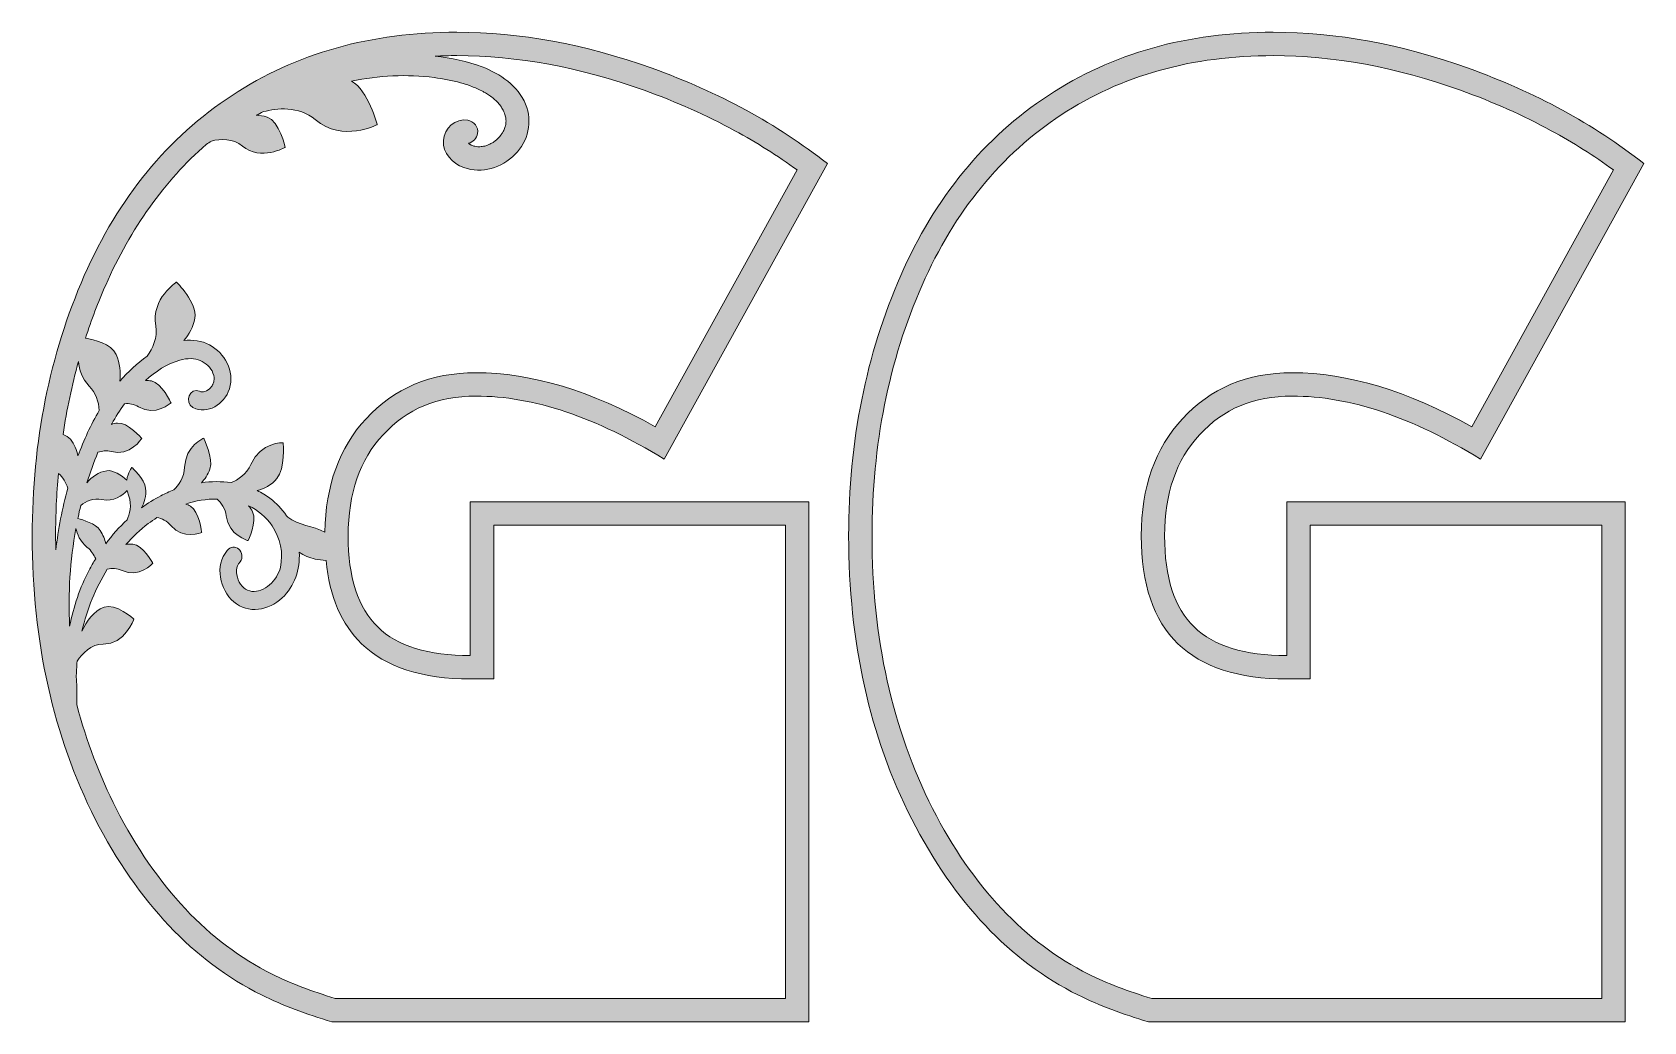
# Model space of a CAD drawing. Header units: millimetres. Extents: x 16 to 686, y -297 to -25.
# Drawn here: x 128.5 to 335.3, y -297.5 to -170.5 of the extents above; entities that cross this region are included whole.
import ezdxf

# ---------------------------------------------------------------- set-up
doc = ezdxf.new("R2010")
doc.units = ezdxf.units.MM
doc.header["$MEASUREMENT"] = 0
doc.layers.add('Layer 4', color=7, linetype='Continuous')
doc.layers.add('Layer 5', color=7, linetype='Continuous')

msp = doc.modelspace()

# ---------------------------------------------------------------- hatches: boundary and pattern name
at = {"layer": 'Layer 4'}
h = msp.add_hatch(color=2, dxfattribs=at)
h.dxf.hatch_style = 2
edge = h.paths.add_edge_path()
edge.add_spline(control_points=[(287.75, -170.47), (276.7, -170.47), (267.08, -173.17), (258.9, -178.57), (250.67, -183.97), (244.35, -191.68), (239.94, -201.71), (235.49, -211.85), (233.26, -222.98), (233.26, -235.1), (233.26, -248.71), (235.96, -260.83), (241.36, -271.47), (246.84, -282.16), (253.95, -289.68), (262.69, -294.03), (265.44, -295.4), (268.47, -296.53), (271.72, -297.47), (271.72, -297.47), (332.92, -297.47), (332.92, -297.47), (332.92, -297.47), (332.92, -230.72), (332.92, -230.72), (332.92, -230.72), (289.48, -230.72), (289.48, -230.72), (289.48, -230.72), (289.48, -250.47), (289.48, -250.47), (284.09, -250.47), (280.12, -249.25), (277.6, -246.8), (275.07, -244.35), (273.81, -240.45), (273.81, -235.1), (273.81, -229.65), (275.3, -225.32), (278.3, -222.13), (281.3, -218.82), (285.26, -217.17), (290.19, -217.17), (297.56, -217.17), (305.61, -219.87), (314.35, -225.27), (314.35, -225.27), (335.3, -187.33), (335.3, -187.33), (332.09, -184.8), (328.61, -182.51), (324.86, -180.47), (321.11, -178.43), (317.09, -176.64), (312.81, -175.1), (304.2, -172.01), (295.85, -170.47), (287.75, -170.47), (287.75, -170.47), (287.75, -170.47), (287.75, -170.47)], knot_values=[0, 0, 0, 0, 1, 1, 1, 2, 2, 2, 3, 3, 3, 4, 4, 4, 5, 5, 5, 6, 6, 6, 7, 7, 7, 8, 8, 8, 9, 9, 9, 10, 10, 10, 11, 11, 11, 12, 12, 12, 13, 13, 13, 14, 14, 14, 15, 15, 15, 16, 16, 16, 17, 17, 17, 18, 18, 18, 19, 19, 19, 20, 20, 20, 20], degree=3, periodic=1)
edge = h.paths.add_edge_path()
edge.add_spline(control_points=[(287.75, -173.47), (295.46, -173.47), (303.55, -174.97), (311.79, -177.92), (315.91, -179.4), (319.82, -181.15), (323.42, -183.11), (326.24, -184.64), (328.92, -186.33), (331.42, -188.15), (331.42, -188.15), (313.22, -221.11), (313.22, -221.11), (305.04, -216.5), (297.31, -214.17), (290.19, -214.17), (284.41, -214.17), (279.67, -216.16), (276.1, -220.09), (272.59, -223.84), (270.81, -228.89), (270.81, -235.1), (270.81, -241.27), (272.39, -245.93), (275.51, -248.95), (278.6, -251.95), (283.3, -253.47), (289.48, -253.47), (289.48, -253.47), (292.48, -253.47), (292.48, -253.47), (292.48, -253.47), (292.48, -250.47), (292.48, -250.47), (292.48, -250.47), (292.48, -233.72), (292.48, -233.72), (292.48, -233.72), (329.92, -233.72), (329.92, -233.72), (329.92, -233.72), (329.92, -294.47), (329.92, -294.47), (329.92, -294.47), (272.15, -294.47), (272.15, -294.47), (269.12, -293.57), (266.39, -292.52), (264.03, -291.35), (255.91, -287.31), (249.18, -280.16), (244.03, -270.11), (238.87, -259.95), (236.26, -248.17), (236.26, -235.1), (236.26, -223.45), (238.42, -212.63), (242.69, -202.92), (246.84, -193.48), (252.85, -186.13), (260.55, -181.07), (268.19, -176.03), (277.35, -173.47), (287.75, -173.47)], knot_values=[0, 0, 0, 0, 0.352778, 0.352778, 0.352778, 0.705556, 0.705556, 0.705556, 1.058333, 1.058333, 1.058333, 1.411111, 1.411111, 1.411111, 1.763889, 1.763889, 1.763889, 2.116667, 2.116667, 2.116667, 2.469444, 2.469444, 2.469444, 2.822222, 2.822222, 2.822222, 3.175, 3.175, 3.175, 3.527778, 3.527778, 3.527778, 3.880556, 3.880556, 3.880556, 4.233333, 4.233333, 4.233333, 4.586111, 4.586111, 4.586111, 4.938889, 4.938889, 4.938889, 5.291667, 5.291667, 5.291667, 5.644444, 5.644444, 5.644444, 5.997222, 5.997222, 5.997222, 6.35, 6.35, 6.35, 6.702778, 6.702778, 6.702778, 7.055556, 7.055556, 7.055556, 7.408333, 7.408333, 7.408333, 7.408333], degree=3, periodic=0)
edge.add_line((287.75, -173.47), (287.75, -173.47))
at = {"layer": 'Layer 5'}
h = msp.add_hatch(color=1, dxfattribs=at)
h.dxf.hatch_style = 2
edge = h.paths.add_edge_path()
edge.add_spline(control_points=[(184.71, -250.47), (179.32, -250.47), (175.35, -249.25), (172.83, -246.8), (170.3, -244.35), (169.03, -240.45), (169.03, -235.1), (169.03, -229.65), (170.53, -225.32), (173.53, -222.13), (176.53, -218.82), (180.49, -217.17), (185.42, -217.17), (192.79, -217.17), (200.84, -219.87), (209.58, -225.27), (209.58, -225.27), (230.53, -187.33), (230.53, -187.33), (227.32, -184.8), (223.83, -182.51), (220.09, -180.47), (216.34, -178.43), (212.32, -176.64), (208.04, -175.1), (199.43, -172.01), (191.07, -170.47), (182.98, -170.47), (171.93, -170.47), (162.31, -173.17), (154.13, -178.57), (145.9, -183.97), (139.58, -191.68), (135.17, -201.71), (130.72, -211.85), (128.49, -222.98), (128.49, -235.1), (128.49, -248.71), (131.19, -260.83), (136.58, -271.47), (142.07, -282.16), (149.18, -289.68), (157.92, -294.03), (160.67, -295.4), (163.7, -296.53), (166.95, -297.47), (166.95, -297.47), (228.15, -297.47), (228.15, -297.47), (228.15, -297.47), (228.15, -230.72), (228.15, -230.72), (228.15, -230.72), (184.71, -230.72), (184.71, -230.72), (184.71, -230.72), (184.71, -250.47), (184.71, -250.47)], knot_values=[0, 0, 0, 0, 1, 1, 1, 2, 2, 2, 3, 3, 3, 4, 4, 4, 5, 5, 5, 6, 6, 6, 7, 7, 7, 8, 8, 8, 9, 9, 9, 10, 10, 10, 11, 11, 11, 12, 12, 12, 13, 13, 13, 14, 14, 14, 15, 15, 15, 16, 16, 16, 17, 17, 17, 18, 18, 18, 19, 19, 19, 19], degree=3, periodic=1)
edge = h.paths.add_edge_path()
edge.add_spline(control_points=[(150.82, -184.86), (151.04, -184.72), (151.26, -184.57), (151.48, -184.43), (152.65, -184.16), (154.27, -184.07), (155.47, -185.08), (157.81, -187.06), (160.96, -185.24), (160.96, -185.24), (160.96, -185.24), (160.23, -181.89), (158.62, -181.36), (158.16, -181.21), (157.69, -181.14), (157.23, -181.13), (157.54, -180.97), (157.85, -180.82), (158.17, -180.66), (159.83, -180.23), (162.67, -179.88), (164.8, -181.69), (168.33, -184.69), (172.76, -182.31), (172.76, -182.31), (172.76, -182.31), (171.61, -177.93), (169.46, -176.73), (172.97, -176.04), (176.56, -175.82), (180.07, -176.29), (181.21, -176.44), (182.35, -176.67), (183.46, -176.96), (183.57, -176.99), (183.67, -177.01), (183.77, -177.04), (183.82, -177.06), (184.03, -177.12), (184.03, -177.12), (184.26, -177.2), (184.49, -177.27), (184.71, -177.36), (185.21, -177.54), (185.7, -177.75), (186.17, -177.99), (186.3, -178.06), (186.43, -178.13), (186.55, -178.2), (186.56, -178.2), (186.73, -178.3), (186.78, -178.33), (186.96, -178.45), (187.14, -178.57), (187.31, -178.69), (187.5, -178.83), (187.68, -178.98), (187.86, -179.13), (187.94, -179.21), (188.02, -179.28), (188.1, -179.36), (188.12, -179.38), (188.25, -179.51), (188.28, -179.54), (188.42, -179.71), (188.56, -179.89), (188.69, -180.07), (188.75, -180.16), (188.8, -180.24), (188.85, -180.33), (188.87, -180.37), (188.96, -180.54), (188.96, -180.56), (189.05, -180.75), (189.13, -180.96), (189.19, -181.16), (189.2, -181.18), (189.2, -181.2), (189.2, -181.21), (189.23, -181.38), (189.27, -181.55), (189.28, -181.72), (189.28, -181.73), (189.28, -181.8), (189.29, -181.86), (189.28, -181.95), (189.28, -182.11), (189.27, -182.14), (189.26, -182.26), (189.24, -182.37), (189.22, -182.49), (189.21, -182.53), (189.17, -182.64), (189.15, -182.69), (189.09, -182.86), (189.02, -183.03), (188.94, -183.2), (188.92, -183.23), (188.85, -183.36), (188.83, -183.39), (188.79, -183.45), (188.75, -183.51), (188.71, -183.57), (188.57, -183.76), (188.41, -183.93), (188.25, -184.11), (188.24, -184.12), (188.23, -184.13), (188.23, -184.14), (188.21, -184.15), (188.2, -184.16), (188.18, -184.17), (188.07, -184.26), (187.97, -184.35), (187.86, -184.43), (187.78, -184.49), (187.7, -184.55), (187.62, -184.61), (187.56, -184.64), (187.24, -184.81), (187.34, -184.77), (187.16, -184.85), (186.98, -184.94), (186.79, -185), (186.72, -185.03), (186.65, -185.05), (186.57, -185.08), (186.51, -185.09), (186.44, -185.1), (186.38, -185.11), (186.18, -185.15), (185.98, -185.16), (185.78, -185.17), (185.75, -185.17), (185.71, -185.17), (185.68, -185.17), (185.55, -185.14), (185.41, -185.13), (185.28, -185.11), (185.23, -185.1), (185.1, -185.05), (185.06, -185.04), (184.98, -185.01), (184.9, -184.98), (184.83, -184.95), (184.8, -184.94), (184.42, -184.69), (184.65, -184.86), (184.59, -184.82), (184.52, -184.77), (184.46, -184.72), (185.06, -184.59), (185.56, -184.08), (185.64, -183.47), (185.77, -182.63), (185.17, -181.92), (184.37, -181.76), (182.79, -181.45), (181.36, -182.83), (181.25, -184.35), (181.14, -185.97), (182.42, -187.32), (183.87, -187.84), (186.23, -188.69), (188.71, -187.87), (190.44, -186.16), (192.14, -184.46), (192.73, -181.94), (191.8, -179.7), (190.83, -177.35), (188.55, -175.81), (186.25, -174.93), (184.32, -174.2), (182.27, -173.75), (180.18, -173.54), (181.1, -173.5), (182.03, -173.47), (182.98, -173.47), (190.69, -173.47), (198.78, -174.97), (207.02, -177.92), (211.14, -179.4), (215.05, -181.15), (218.65, -183.11), (221.47, -184.64), (224.15, -186.33), (226.65, -188.15), (226.65, -188.15), (208.45, -221.11), (208.45, -221.11), (200.27, -216.5), (192.54, -214.17), (185.42, -214.17), (179.64, -214.17), (174.9, -216.16), (171.33, -220.09), (167.9, -223.75), (166.13, -228.65), (166.04, -234.65), (164.55, -233.79), (162.64, -233.82), (161.28, -232.7), (161.23, -232.65), (161.17, -232.6), (161.11, -232.53), (160.53, -231.66), (159.82, -230.89), (159, -230.29), (158.48, -229.9), (157.93, -229.57), (157.36, -229.29), (158.25, -229.07), (159.14, -228.62), (159.89, -227.76), (160.98, -226.52), (160.69, -223.16), (160.69, -223.16), (160.69, -223.16), (157.83, -223.03), (156.55, -225.93), (155.96, -227.23), (154.92, -227.92), (154.03, -228.28), (152.76, -228.1), (151.47, -228.11), (150.19, -228.29), (150.65, -227.83), (151.04, -227.26), (151.29, -226.54), (151.78, -225.14), (150.49, -222.58), (150.49, -222.58), (150.49, -222.58), (148.17, -223.52), (148.04, -226.29), (147.98, -227.64), (147.28, -228.61), (146.64, -229.22), (146.08, -229.44), (145.53, -229.68), (145.01, -229.95), (144.13, -230.4), (143.3, -230.93), (142.51, -231.51), (142.89, -230.85), (143.15, -230.02), (143.04, -229), (142.92, -227.81), (141.27, -226.33), (141.27, -226.33), (141.27, -226.33), (140.76, -226.95), (140.62, -227.96), (139.96, -227.38), (138.89, -226.6), (138.05, -226.74), (136.99, -226.92), (136.15, -227.53), (135.51, -228.3), (135.92, -226.97), (136.39, -225.66), (136.92, -224.38), (137.44, -224.2), (138.02, -224.13), (138.63, -224.3), (141.03, -224.94), (142.54, -222.62), (142.54, -222.62), (142.54, -222.62), (140.75, -220.48), (139.42, -220.63), (139.15, -220.66), (138.89, -220.72), (138.65, -220.81), (138.66, -220.78), (138.67, -220.76), (138.69, -220.73), (139.19, -219.84), (139.74, -218.97), (140.35, -218.15), (140.92, -218.1), (141.54, -218.19), (142.13, -218.55), (144.29, -219.85), (146.3, -218.04), (146.3, -218.04), (146.3, -218.04), (145.1, -215.47), (143.78, -215.23), (143.52, -215.19), (143.27, -215.17), (143.02, -215.18), (144.31, -214.02), (145.8, -213), (147.41, -212.56), (147.88, -212.43), (148.39, -212.35), (148.87, -212.36), (149.3, -212.37), (149.71, -212.46), (150.03, -212.6), (150.76, -212.92), (151.4, -213.47), (151.68, -214.22), (151.84, -214.63), (151.86, -214.93), (151.81, -215.24), (151.8, -215.28), (151.8, -215.31), (151.8, -215.33), (151.79, -215.35), (151.78, -215.37), (151.77, -215.4), (151.73, -215.51), (151.69, -215.62), (151.64, -215.73), (151.66, -215.69), (151.74, -215.57), (151.61, -215.78), (151.55, -215.88), (151.48, -215.97), (151.4, -216.06), (151.24, -216.27), (150.96, -216.48), (150.63, -216.59), (150.43, -216.66), (150.2, -216.66), (149.96, -216.55), (148.72, -215.97), (147.91, -217.99), (149.12, -218.63), (150.96, -219.6), (153.16, -218.22), (153.79, -216.24), (154.53, -213.93), (153.14, -211.63), (151.25, -210.6), (150.22, -210.04), (149.08, -209.91), (147.96, -210.05), (148.63, -209.24), (149.14, -208.29), (149.35, -207.16), (149.69, -205.23), (147.01, -202.54), (147.01, -202.54), (147.01, -202.54), (143.74, -204.63), (144.34, -208.14), (144.6, -209.69), (143.96, -211.06), (143.24, -212.06), (141.95, -212.96), (140.78, -214.05), (139.73, -215.26), (139.86, -214.11), (139.75, -212.93), (139.26, -211.83), (138.65, -210.46), (136.35, -209.91), (135.33, -209.73), (136.09, -207.41), (136.94, -205.13), (137.92, -202.92), (141.13, -195.61), (145.46, -189.57), (150.82, -184.86)], knot_values=[0, 0, 0, 0, 1, 1, 1, 2, 2, 2, 3, 3, 3, 4, 4, 4, 5, 5, 5, 6, 6, 6, 7, 7, 7, 8, 8, 8, 9, 9, 9, 10, 10, 10, 11, 11, 11, 12, 12, 12, 13, 13, 13, 14, 14, 14, 15, 15, 15, 16, 16, 16, 17, 17, 17, 18, 18, 18, 19, 19, 19, 20, 20, 20, 21, 21, 21, 22, 22, 22, 23, 23, 23, 24, 24, 24, 25, 25, 25, 26, 26, 26, 27, 27, 27, 28, 28, 28, 29, 29, 29, 30, 30, 30, 31, 31, 31, 32, 32, 32, 33, 33, 33, 34, 34, 34, 35, 35, 35, 36, 36, 36, 37, 37, 37, 38, 38, 38, 39, 39, 39, 40, 40, 40, 41, 41, 41, 42, 42, 42, 43, 43, 43, 44, 44, 44, 45, 45, 45, 46, 46, 46, 47, 47, 47, 48, 48, 48, 49, 49, 49, 50, 50, 50, 51, 51, 51, 52, 52, 52, 53, 53, 53, 54, 54, 54, 55, 55, 55, 56, 56, 56, 57, 57, 57, 58, 58, 58, 59, 59, 59, 60, 60, 60, 61, 61, 61, 62, 62, 62, 63, 63, 63, 64, 64, 64, 65, 65, 65, 66, 66, 66, 67, 67, 67, 68, 68, 68, 69, 69, 69, 70, 70, 70, 71, 71, 71, 72, 72, 72, 73, 73, 73, 74, 74, 74, 75, 75, 75, 76, 76, 76, 77, 77, 77, 78, 78, 78, 79, 79, 79, 80, 80, 80, 81, 81, 81, 82, 82, 82, 83, 83, 83, 84, 84, 84, 85, 85, 85, 86, 86, 86, 87, 87, 87, 88, 88, 88, 89, 89, 89, 90, 90, 90, 91, 91, 91, 92, 92, 92, 93, 93, 93, 94, 94, 94, 95, 95, 95, 96, 96, 96, 97, 97, 97, 98, 98, 98, 99, 99, 99, 100, 100, 100, 101, 101, 101, 102, 102, 102, 103, 103, 103, 104, 104, 104, 105, 105, 105, 106, 106, 106, 107, 107, 107, 108, 108, 108, 109, 109, 109, 110, 110, 110, 111, 111, 111, 112, 112, 112, 113, 113, 113, 114, 114, 114, 115, 115, 115, 116, 116, 116, 117, 117, 117, 118, 118, 118, 119, 119, 119, 120, 120, 120, 121, 121, 121, 122, 122, 122, 122], degree=3, periodic=1)
edge = h.paths.add_edge_path()
edge.add_spline(control_points=[(131.49, -235.1), (131.49, -232.39), (131.61, -229.72), (131.85, -227.09), (132.44, -227.59), (132.82, -228.28), (133.05, -228.97), (132.34, -231.58), (131.83, -234.24), (131.51, -236.92), (131.5, -236.32), (131.49, -235.71), (131.49, -235.1)], knot_values=[0, 0, 0, 0, 1, 1, 1, 2, 2, 2, 3, 3, 3, 4, 4, 4, 4], degree=3, periodic=1)
edge = h.paths.add_edge_path()
edge.add_spline(control_points=[(132.44, -222.11), (132.92, -218.9), (133.59, -215.77), (134.43, -212.72), (134.51, -213.78), (134.87, -214.94), (135.81, -215.89), (136.68, -216.75), (137, -217.91), (137.09, -219), (136.01, -220.84), (135.11, -222.81), (134.36, -224.85), (134.2, -224.08), (133.89, -223.35), (133.39, -222.71), (133.16, -222.42), (132.82, -222.23), (132.44, -222.11)], knot_values=[0, 0, 0, 0, 1, 1, 1, 2, 2, 2, 3, 3, 3, 4, 4, 4, 5, 5, 5, 6, 6, 6, 6], degree=3, periodic=1)
edge = h.paths.add_edge_path()
edge.add_spline(control_points=[(134.1, -234.15), (134.24, -234.88), (134.62, -235.8), (135.55, -236.58), (136.07, -237.01), (136.4, -237.53), (136.63, -238.04), (136.33, -238.52), (136.05, -239.01), (135.79, -239.52), (134.61, -241.75), (133.78, -244.18), (133.29, -246.71), (133.08, -242.5), (133.35, -238.26), (134.1, -234.15)], knot_values=[0, 0, 0, 0, 1, 1, 1, 2, 2, 2, 3, 3, 3, 4, 4, 4, 5, 5, 5, 5], degree=3, periodic=1)
edge = h.paths.add_edge_path()
edge.add_spline(control_points=[(134.34, -232.89), (134.35, -232.84), (134.36, -232.8), (134.37, -232.75), (134.47, -232.24), (134.59, -231.72), (134.71, -231.2), (135.4, -230.68), (136.34, -230.22), (137.42, -230.45), (138.94, -230.77), (140.05, -229.95), (140.68, -229.3), (140.72, -229.49), (140.78, -229.69), (140.85, -229.9), (141.35, -231.21), (140.95, -232.42), (140.66, -233.04), (139.67, -233.97), (138.75, -235.01), (137.92, -236.12), (137.81, -235.55), (137.59, -234.97), (137.2, -234.4), (136.6, -233.53), (135, -233.05), (134.34, -232.89)], knot_values=[0, 0, 0, 0, 1, 1, 1, 2, 2, 2, 3, 3, 3, 4, 4, 4, 5, 5, 5, 6, 6, 6, 7, 7, 7, 8, 8, 8, 9, 9, 9, 9], degree=3, periodic=1)
edge = h.paths.add_edge_path()
edge.add_spline(control_points=[(187.71, -250.47), (187.71, -250.47), (187.71, -233.72), (187.71, -233.72), (187.71, -233.72), (225.15, -233.72), (225.15, -233.72), (225.15, -233.72), (225.15, -294.47), (225.15, -294.47), (225.15, -294.47), (167.38, -294.47), (167.38, -294.47), (164.35, -293.57), (161.62, -292.52), (159.26, -291.35), (151.14, -287.31), (144.41, -280.16), (139.26, -270.11), (137.14, -265.93), (135.46, -261.48), (134.2, -256.77), (134.22, -255.81), (134.22, -253.5), (134.14, -253.3), (134.15, -252.6), (134.19, -251.9), (134.25, -251.2), (134.9, -250.23), (136.04, -248.96), (137.6, -249.01), (140.35, -249.09), (141.53, -245.79), (141.53, -245.79), (141.53, -245.79), (139.14, -243.68), (137.71, -244.26), (136.37, -244.8), (135.47, -246.02), (134.87, -247.34), (135.52, -244.51), (136.62, -241.8), (138.12, -239.39), (138.71, -239.24), (139.37, -239.24), (140.02, -239.55), (142.16, -240.59), (143.97, -238.63), (143.97, -238.63), (143.97, -238.63), (142.65, -236.25), (141.38, -236.16), (141.07, -236.14), (140.77, -236.16), (140.49, -236.22), (141.37, -235.23), (142.33, -234.33), (143.38, -233.53), (143.74, -233.26), (144.11, -233), (144.49, -232.76), (145.12, -232.88), (145.77, -233.16), (146.28, -233.78), (147.84, -235.67), (150.24, -234.69), (150.24, -234.69), (150.24, -234.69), (149.93, -231.94), (148.8, -231.29), (148.6, -231.18), (148.39, -231.09), (148.19, -231.02), (149.49, -230.6), (150.84, -230.37), (152.2, -230.38), (152.75, -230.89), (153.27, -231.6), (153.39, -232.55), (153.71, -235.07), (156.2, -235.72), (156.2, -235.72), (156.2, -235.72), (157.37, -233.26), (156.77, -232.03), (156.62, -231.74), (156.45, -231.48), (156.26, -231.25), (157.45, -231.81), (158.52, -232.67), (159.28, -233.83), (160.32, -235.4), (160.75, -237.31), (160.33, -239.15), (160.14, -239.96), (159.61, -240.85), (158.95, -241.41), (158.27, -241.99), (157.43, -242.33), (156.67, -242.23), (155.92, -242.13), (155.24, -241.57), (154.93, -240.75), (154.59, -239.85), (154.59, -239.1), (155.17, -238.43), (155.57, -237.97), (155.43, -237.17), (155, -236.8), (154.53, -236.39), (153.9, -236.53), (153.51, -236.98), (151.86, -238.89), (152.58, -242.05), (154.34, -243.57), (156.19, -245.18), (158.86, -244.69), (160.56, -243.07), (162.12, -241.58), (162.91, -239.42), (162.75, -237.2), (163.38, -237.63), (164.07, -237.94), (164.79, -238.09), (165.25, -238.19), (165.72, -238.23), (166.19, -238.29), (166.66, -242.89), (168.18, -246.47), (170.74, -248.95), (173.83, -251.95), (178.53, -253.47), (184.71, -253.47), (184.71, -253.47), (187.71, -253.47), (187.71, -253.47), (187.71, -253.47), (187.71, -250.47), (187.71, -250.47)], knot_values=[0, 0, 0, 0, 1, 1, 1, 2, 2, 2, 3, 3, 3, 4, 4, 4, 5, 5, 5, 6, 6, 6, 7, 7, 7, 8, 8, 8, 9, 9, 9, 10, 10, 10, 11, 11, 11, 12, 12, 12, 13, 13, 13, 14, 14, 14, 15, 15, 15, 16, 16, 16, 17, 17, 17, 18, 18, 18, 19, 19, 19, 20, 20, 20, 21, 21, 21, 22, 22, 22, 23, 23, 23, 24, 24, 24, 25, 25, 25, 26, 26, 26, 27, 27, 27, 28, 28, 28, 29, 29, 29, 30, 30, 30, 31, 31, 31, 32, 32, 32, 33, 33, 33, 34, 34, 34, 35, 35, 35, 36, 36, 36, 37, 37, 37, 38, 38, 38, 39, 39, 39, 40, 40, 40, 41, 41, 41, 42, 42, 42, 43, 43, 43, 44, 44, 44, 45, 45, 45, 46, 46, 46, 46], degree=3, periodic=1)

# ---------------------------------------------------------------- linework, layer by layer
at = {"layer": 'Layer 4', "lineweight": 0}
for points, knots in [([(287.75, -170.47), (276.7, -170.47), (267.08, -173.17), (258.9, -178.57), (250.67, -183.97), (244.35, -191.68), (239.94, -201.71), (235.49, -211.85), (233.26, -222.98), (233.26, -235.1), (233.26, -248.71), (235.96, -260.83), (241.36, -271.47), (246.84, -282.16), (253.95, -289.68), (262.69, -294.03), (265.44, -295.4), (268.47, -296.53), (271.72, -297.47), (271.72, -297.47), (332.92, -297.47), (332.92, -297.47), (332.92, -297.47), (332.92, -230.72), (332.92, -230.72), (332.92, -230.72), (289.48, -230.72), (289.48, -230.72), (289.48, -230.72), (289.48, -250.47), (289.48, -250.47), (284.09, -250.47), (280.12, -249.25), (277.6, -246.8), (275.07, -244.35), (273.81, -240.45), (273.81, -235.1), (273.81, -229.65), (275.3, -225.32), (278.3, -222.13), (281.3, -218.82), (285.26, -217.17), (290.19, -217.17), (297.56, -217.17), (305.61, -219.87), (314.35, -225.27), (314.35, -225.27), (335.3, -187.33), (335.3, -187.33), (332.09, -184.8), (328.61, -182.51), (324.86, -180.47), (321.11, -178.43), (317.09, -176.64), (312.81, -175.1), (304.2, -172.01), (295.85, -170.47), (287.75, -170.47), (287.75, -170.47), (287.75, -170.47), (287.75, -170.47)], [0, 0, 0, 0, 1, 1, 1, 2, 2, 2, 3, 3, 3, 4, 4, 4, 5, 5, 5, 6, 6, 6, 7, 7, 7, 8, 8, 8, 9, 9, 9, 10, 10, 10, 11, 11, 11, 12, 12, 12, 13, 13, 13, 14, 14, 14, 15, 15, 15, 16, 16, 16, 17, 17, 17, 18, 18, 18, 19, 19, 19, 20, 20, 20, 20]), ([(287.75, -173.47), (295.46, -173.47), (303.55, -174.97), (311.79, -177.92), (315.91, -179.4), (319.82, -181.15), (323.42, -183.11), (326.24, -184.64), (328.92, -186.33), (331.42, -188.15), (331.42, -188.15), (313.22, -221.11), (313.22, -221.11), (305.04, -216.5), (297.31, -214.17), (290.19, -214.17), (284.41, -214.17), (279.67, -216.16), (276.1, -220.09), (272.59, -223.84), (270.81, -228.89), (270.81, -235.1), (270.81, -241.27), (272.39, -245.93), (275.51, -248.95), (278.6, -251.95), (283.3, -253.47), (289.48, -253.47), (289.48, -253.47), (292.48, -253.47), (292.48, -253.47), (292.48, -253.47), (292.48, -250.47), (292.48, -250.47), (292.48, -250.47), (292.48, -233.72), (292.48, -233.72), (292.48, -233.72), (329.92, -233.72), (329.92, -233.72), (329.92, -233.72), (329.92, -294.47), (329.92, -294.47), (329.92, -294.47), (272.15, -294.47), (272.15, -294.47), (269.12, -293.57), (266.39, -292.52), (264.03, -291.35), (255.91, -287.31), (249.18, -280.16), (244.03, -270.11), (238.87, -259.95), (236.26, -248.17), (236.26, -235.1), (236.26, -223.45), (238.42, -212.63), (242.69, -202.92), (246.84, -193.48), (252.85, -186.13), (260.55, -181.07), (268.19, -176.03), (277.35, -173.47), (287.75, -173.47)], [0, 0, 0, 0, 1, 1, 1, 2, 2, 2, 3, 3, 3, 4, 4, 4, 5, 5, 5, 6, 6, 6, 7, 7, 7, 8, 8, 8, 9, 9, 9, 10, 10, 10, 11, 11, 11, 12, 12, 12, 13, 13, 13, 14, 14, 14, 15, 15, 15, 16, 16, 16, 17, 17, 17, 18, 18, 18, 19, 19, 19, 20, 20, 20, 21, 21, 21, 21])]:
    msp.add_open_spline(points, degree=3, knots=knots, dxfattribs=at)
at = {"layer": 'Layer 5', "lineweight": 0}
for points, knots in [([(184.71, -250.47), (179.32, -250.47), (175.35, -249.25), (172.83, -246.8), (170.3, -244.35), (169.03, -240.45), (169.03, -235.1), (169.03, -229.65), (170.53, -225.32), (173.53, -222.13), (176.53, -218.82), (180.49, -217.17), (185.42, -217.17), (192.79, -217.17), (200.84, -219.87), (209.58, -225.27), (209.58, -225.27), (230.53, -187.33), (230.53, -187.33), (227.32, -184.8), (223.83, -182.51), (220.09, -180.47), (216.34, -178.43), (212.32, -176.64), (208.04, -175.1), (199.43, -172.01), (191.07, -170.47), (182.98, -170.47), (171.93, -170.47), (162.31, -173.17), (154.13, -178.57), (145.9, -183.97), (139.58, -191.68), (135.17, -201.71), (130.72, -211.85), (128.49, -222.98), (128.49, -235.1), (128.49, -248.71), (131.19, -260.83), (136.58, -271.47), (142.07, -282.16), (149.18, -289.68), (157.92, -294.03), (160.67, -295.4), (163.7, -296.53), (166.95, -297.47), (166.95, -297.47), (228.15, -297.47), (228.15, -297.47), (228.15, -297.47), (228.15, -230.72), (228.15, -230.72), (228.15, -230.72), (184.71, -230.72), (184.71, -230.72), (184.71, -230.72), (184.71, -250.47), (184.71, -250.47)], [0, 0, 0, 0, 1, 1, 1, 2, 2, 2, 3, 3, 3, 4, 4, 4, 5, 5, 5, 6, 6, 6, 7, 7, 7, 8, 8, 8, 9, 9, 9, 10, 10, 10, 11, 11, 11, 12, 12, 12, 13, 13, 13, 14, 14, 14, 15, 15, 15, 16, 16, 16, 17, 17, 17, 18, 18, 18, 19, 19, 19, 19]), ([(150.82, -184.86), (151.04, -184.72), (151.26, -184.57), (151.48, -184.43), (152.65, -184.16), (154.27, -184.07), (155.47, -185.08), (157.81, -187.06), (160.96, -185.24), (160.96, -185.24), (160.96, -185.24), (160.23, -181.89), (158.62, -181.36), (158.16, -181.21), (157.69, -181.14), (157.23, -181.13), (157.54, -180.97), (157.85, -180.82), (158.17, -180.66), (159.83, -180.23), (162.67, -179.88), (164.8, -181.69), (168.33, -184.69), (172.76, -182.31), (172.76, -182.31), (172.76, -182.31), (171.61, -177.93), (169.46, -176.73), (172.97, -176.04), (176.56, -175.82), (180.07, -176.29), (181.21, -176.44), (182.35, -176.67), (183.46, -176.96), (183.57, -176.99), (183.67, -177.01), (183.77, -177.04), (183.82, -177.06), (184.03, -177.12), (184.03, -177.12), (184.26, -177.2), (184.49, -177.27), (184.71, -177.36), (185.21, -177.54), (185.7, -177.75), (186.17, -177.99), (186.3, -178.06), (186.43, -178.13), (186.55, -178.2), (186.56, -178.2), (186.73, -178.3), (186.78, -178.33), (186.96, -178.45), (187.14, -178.57), (187.31, -178.69), (187.5, -178.83), (187.68, -178.98), (187.86, -179.13), (187.94, -179.21), (188.02, -179.28), (188.1, -179.36), (188.12, -179.38), (188.25, -179.51), (188.28, -179.54), (188.42, -179.71), (188.56, -179.89), (188.69, -180.07), (188.75, -180.16), (188.8, -180.24), (188.85, -180.33), (188.87, -180.37), (188.96, -180.54), (188.96, -180.56), (189.05, -180.75), (189.13, -180.96), (189.19, -181.16), (189.2, -181.18), (189.2, -181.2), (189.2, -181.21), (189.23, -181.38), (189.27, -181.55), (189.28, -181.72), (189.28, -181.73), (189.28, -181.8), (189.29, -181.86), (189.28, -181.95), (189.28, -182.11), (189.27, -182.14), (189.26, -182.26), (189.24, -182.37), (189.22, -182.49), (189.21, -182.53), (189.17, -182.64), (189.15, -182.69), (189.09, -182.86), (189.02, -183.03), (188.94, -183.2), (188.92, -183.23), (188.85, -183.36), (188.83, -183.39), (188.79, -183.45), (188.75, -183.51), (188.71, -183.57), (188.57, -183.76), (188.41, -183.93), (188.25, -184.11), (188.24, -184.12), (188.23, -184.13), (188.23, -184.14), (188.21, -184.15), (188.2, -184.16), (188.18, -184.17), (188.07, -184.26), (187.97, -184.35), (187.86, -184.43), (187.78, -184.49), (187.7, -184.55), (187.62, -184.61), (187.56, -184.64), (187.24, -184.81), (187.34, -184.77), (187.16, -184.85), (186.98, -184.94), (186.79, -185), (186.72, -185.03), (186.65, -185.05), (186.57, -185.08), (186.51, -185.09), (186.44, -185.1), (186.38, -185.11), (186.18, -185.15), (185.98, -185.16), (185.78, -185.17), (185.75, -185.17), (185.71, -185.17), (185.68, -185.17), (185.55, -185.14), (185.41, -185.13), (185.28, -185.11), (185.23, -185.1), (185.1, -185.05), (185.06, -185.04), (184.98, -185.01), (184.9, -184.98), (184.83, -184.95), (184.8, -184.94), (184.42, -184.69), (184.65, -184.86), (184.59, -184.82), (184.52, -184.77), (184.46, -184.72), (185.06, -184.59), (185.56, -184.08), (185.64, -183.47), (185.77, -182.63), (185.17, -181.92), (184.37, -181.76), (182.79, -181.45), (181.36, -182.83), (181.25, -184.35), (181.14, -185.97), (182.42, -187.32), (183.87, -187.84), (186.23, -188.69), (188.71, -187.87), (190.44, -186.16), (192.14, -184.46), (192.73, -181.94), (191.8, -179.7), (190.83, -177.35), (188.55, -175.81), (186.25, -174.93), (184.32, -174.2), (182.27, -173.75), (180.18, -173.54), (181.1, -173.5), (182.03, -173.47), (182.98, -173.47), (190.69, -173.47), (198.78, -174.97), (207.02, -177.92), (211.14, -179.4), (215.05, -181.15), (218.65, -183.11), (221.47, -184.64), (224.15, -186.33), (226.65, -188.15), (226.65, -188.15), (208.45, -221.11), (208.45, -221.11), (200.27, -216.5), (192.54, -214.17), (185.42, -214.17), (179.64, -214.17), (174.9, -216.16), (171.33, -220.09), (167.9, -223.75), (166.13, -228.65), (166.04, -234.65), (164.55, -233.79), (162.64, -233.82), (161.28, -232.7), (161.23, -232.65), (161.17, -232.6), (161.11, -232.53), (160.53, -231.66), (159.82, -230.89), (159, -230.29), (158.48, -229.9), (157.93, -229.57), (157.36, -229.29), (158.25, -229.07), (159.14, -228.62), (159.89, -227.76), (160.98, -226.52), (160.69, -223.16), (160.69, -223.16), (160.69, -223.16), (157.83, -223.03), (156.55, -225.93), (155.96, -227.23), (154.92, -227.92), (154.03, -228.28), (152.76, -228.1), (151.47, -228.11), (150.19, -228.29), (150.65, -227.83), (151.04, -227.26), (151.29, -226.54), (151.78, -225.14), (150.49, -222.58), (150.49, -222.58), (150.49, -222.58), (148.17, -223.52), (148.04, -226.29), (147.98, -227.64), (147.28, -228.61), (146.64, -229.22), (146.08, -229.44), (145.53, -229.68), (145.01, -229.95), (144.13, -230.4), (143.3, -230.93), (142.51, -231.51), (142.89, -230.85), (143.15, -230.02), (143.04, -229), (142.92, -227.81), (141.27, -226.33), (141.27, -226.33), (141.27, -226.33), (140.76, -226.95), (140.62, -227.96), (139.96, -227.38), (138.89, -226.6), (138.05, -226.74), (136.99, -226.92), (136.15, -227.53), (135.51, -228.3), (135.92, -226.97), (136.39, -225.66), (136.92, -224.38), (137.44, -224.2), (138.02, -224.13), (138.63, -224.3), (141.03, -224.94), (142.54, -222.62), (142.54, -222.62), (142.54, -222.62), (140.75, -220.48), (139.42, -220.63), (139.15, -220.66), (138.89, -220.72), (138.65, -220.81), (138.66, -220.78), (138.67, -220.76), (138.69, -220.73), (139.19, -219.84), (139.74, -218.97), (140.35, -218.15), (140.92, -218.1), (141.54, -218.19), (142.13, -218.55), (144.29, -219.85), (146.3, -218.04), (146.3, -218.04), (146.3, -218.04), (145.1, -215.47), (143.78, -215.23), (143.52, -215.19), (143.27, -215.17), (143.02, -215.18), (144.31, -214.02), (145.8, -213), (147.41, -212.56), (147.88, -212.43), (148.39, -212.35), (148.87, -212.36), (149.3, -212.37), (149.71, -212.46), (150.03, -212.6), (150.76, -212.92), (151.4, -213.47), (151.68, -214.22), (151.84, -214.63), (151.86, -214.93), (151.81, -215.24), (151.8, -215.28), (151.8, -215.31), (151.8, -215.33), (151.79, -215.35), (151.78, -215.37), (151.77, -215.4), (151.73, -215.51), (151.69, -215.62), (151.64, -215.73), (151.66, -215.69), (151.74, -215.57), (151.61, -215.78), (151.55, -215.88), (151.48, -215.97), (151.4, -216.06), (151.24, -216.27), (150.96, -216.48), (150.63, -216.59), (150.43, -216.66), (150.2, -216.66), (149.96, -216.55), (148.72, -215.97), (147.91, -217.99), (149.12, -218.63), (150.96, -219.6), (153.16, -218.22), (153.79, -216.24), (154.53, -213.93), (153.14, -211.63), (151.25, -210.6), (150.22, -210.04), (149.08, -209.91), (147.96, -210.05), (148.63, -209.24), (149.14, -208.29), (149.35, -207.16), (149.69, -205.23), (147.01, -202.54), (147.01, -202.54), (147.01, -202.54), (143.74, -204.63), (144.34, -208.14), (144.6, -209.69), (143.96, -211.06), (143.24, -212.06), (141.95, -212.96), (140.78, -214.05), (139.73, -215.26), (139.86, -214.11), (139.75, -212.93), (139.26, -211.83), (138.65, -210.46), (136.35, -209.91), (135.33, -209.73), (136.09, -207.41), (136.94, -205.13), (137.92, -202.92), (141.13, -195.61), (145.46, -189.57), (150.82, -184.86)], [0, 0, 0, 0, 1, 1, 1, 2, 2, 2, 3, 3, 3, 4, 4, 4, 5, 5, 5, 6, 6, 6, 7, 7, 7, 8, 8, 8, 9, 9, 9, 10, 10, 10, 11, 11, 11, 12, 12, 12, 13, 13, 13, 14, 14, 14, 15, 15, 15, 16, 16, 16, 17, 17, 17, 18, 18, 18, 19, 19, 19, 20, 20, 20, 21, 21, 21, 22, 22, 22, 23, 23, 23, 24, 24, 24, 25, 25, 25, 26, 26, 26, 27, 27, 27, 28, 28, 28, 29, 29, 29, 30, 30, 30, 31, 31, 31, 32, 32, 32, 33, 33, 33, 34, 34, 34, 35, 35, 35, 36, 36, 36, 37, 37, 37, 38, 38, 38, 39, 39, 39, 40, 40, 40, 41, 41, 41, 42, 42, 42, 43, 43, 43, 44, 44, 44, 45, 45, 45, 46, 46, 46, 47, 47, 47, 48, 48, 48, 49, 49, 49, 50, 50, 50, 51, 51, 51, 52, 52, 52, 53, 53, 53, 54, 54, 54, 55, 55, 55, 56, 56, 56, 57, 57, 57, 58, 58, 58, 59, 59, 59, 60, 60, 60, 61, 61, 61, 62, 62, 62, 63, 63, 63, 64, 64, 64, 65, 65, 65, 66, 66, 66, 67, 67, 67, 68, 68, 68, 69, 69, 69, 70, 70, 70, 71, 71, 71, 72, 72, 72, 73, 73, 73, 74, 74, 74, 75, 75, 75, 76, 76, 76, 77, 77, 77, 78, 78, 78, 79, 79, 79, 80, 80, 80, 81, 81, 81, 82, 82, 82, 83, 83, 83, 84, 84, 84, 85, 85, 85, 86, 86, 86, 87, 87, 87, 88, 88, 88, 89, 89, 89, 90, 90, 90, 91, 91, 91, 92, 92, 92, 93, 93, 93, 94, 94, 94, 95, 95, 95, 96, 96, 96, 97, 97, 97, 98, 98, 98, 99, 99, 99, 100, 100, 100, 101, 101, 101, 102, 102, 102, 103, 103, 103, 104, 104, 104, 105, 105, 105, 106, 106, 106, 107, 107, 107, 108, 108, 108, 109, 109, 109, 110, 110, 110, 111, 111, 111, 112, 112, 112, 113, 113, 113, 114, 114, 114, 115, 115, 115, 116, 116, 116, 117, 117, 117, 118, 118, 118, 119, 119, 119, 120, 120, 120, 121, 121, 121, 122, 122, 122, 122]), ([(132.44, -222.11), (132.92, -218.9), (133.59, -215.77), (134.43, -212.72), (134.51, -213.78), (134.87, -214.94), (135.81, -215.89), (136.68, -216.75), (137, -217.91), (137.09, -219), (136.01, -220.84), (135.11, -222.81), (134.36, -224.85), (134.2, -224.08), (133.89, -223.35), (133.39, -222.71), (133.16, -222.42), (132.82, -222.23), (132.44, -222.11)], [0, 0, 0, 0, 1, 1, 1, 2, 2, 2, 3, 3, 3, 4, 4, 4, 5, 5, 5, 6, 6, 6, 6]), ([(131.49, -235.1), (131.49, -232.39), (131.61, -229.72), (131.85, -227.09), (132.44, -227.59), (132.82, -228.28), (133.05, -228.97), (132.34, -231.58), (131.83, -234.24), (131.51, -236.92), (131.5, -236.32), (131.49, -235.71), (131.49, -235.1)], [0, 0, 0, 0, 1, 1, 1, 2, 2, 2, 3, 3, 3, 4, 4, 4, 4]), ([(134.34, -232.89), (134.35, -232.84), (134.36, -232.8), (134.37, -232.75), (134.47, -232.24), (134.59, -231.72), (134.71, -231.2), (135.4, -230.68), (136.34, -230.22), (137.42, -230.45), (138.94, -230.77), (140.05, -229.95), (140.68, -229.3), (140.72, -229.49), (140.78, -229.69), (140.85, -229.9), (141.35, -231.21), (140.95, -232.42), (140.66, -233.04), (139.67, -233.97), (138.75, -235.01), (137.92, -236.12), (137.81, -235.55), (137.59, -234.97), (137.2, -234.4), (136.6, -233.53), (135, -233.05), (134.34, -232.89)], [0, 0, 0, 0, 1, 1, 1, 2, 2, 2, 3, 3, 3, 4, 4, 4, 5, 5, 5, 6, 6, 6, 7, 7, 7, 8, 8, 8, 9, 9, 9, 9]), ([(187.71, -250.47), (187.71, -250.47), (187.71, -233.72), (187.71, -233.72), (187.71, -233.72), (225.15, -233.72), (225.15, -233.72), (225.15, -233.72), (225.15, -294.47), (225.15, -294.47), (225.15, -294.47), (167.38, -294.47), (167.38, -294.47), (164.35, -293.57), (161.62, -292.52), (159.26, -291.35), (151.14, -287.31), (144.41, -280.16), (139.26, -270.11), (137.14, -265.93), (135.46, -261.48), (134.2, -256.77), (134.22, -255.81), (134.22, -253.5), (134.14, -253.3), (134.15, -252.6), (134.19, -251.9), (134.25, -251.2), (134.9, -250.23), (136.04, -248.96), (137.6, -249.01), (140.35, -249.09), (141.53, -245.79), (141.53, -245.79), (141.53, -245.79), (139.14, -243.68), (137.71, -244.26), (136.37, -244.8), (135.47, -246.02), (134.87, -247.34), (135.52, -244.51), (136.62, -241.8), (138.12, -239.39), (138.71, -239.24), (139.37, -239.24), (140.02, -239.55), (142.16, -240.59), (143.97, -238.63), (143.97, -238.63), (143.97, -238.63), (142.65, -236.25), (141.38, -236.16), (141.07, -236.14), (140.77, -236.16), (140.49, -236.22), (141.37, -235.23), (142.33, -234.33), (143.38, -233.53), (143.74, -233.26), (144.11, -233), (144.49, -232.76), (145.12, -232.88), (145.77, -233.16), (146.28, -233.78), (147.84, -235.67), (150.24, -234.69), (150.24, -234.69), (150.24, -234.69), (149.93, -231.94), (148.8, -231.29), (148.6, -231.18), (148.39, -231.09), (148.19, -231.02), (149.49, -230.6), (150.84, -230.37), (152.2, -230.38), (152.75, -230.89), (153.27, -231.6), (153.39, -232.55), (153.71, -235.07), (156.2, -235.72), (156.2, -235.72), (156.2, -235.72), (157.37, -233.26), (156.77, -232.03), (156.62, -231.74), (156.45, -231.48), (156.26, -231.25), (157.45, -231.81), (158.52, -232.67), (159.28, -233.83), (160.32, -235.4), (160.75, -237.31), (160.33, -239.15), (160.14, -239.96), (159.61, -240.85), (158.95, -241.41), (158.27, -241.99), (157.43, -242.33), (156.67, -242.23), (155.92, -242.13), (155.24, -241.57), (154.93, -240.75), (154.59, -239.85), (154.59, -239.1), (155.17, -238.43), (155.57, -237.97), (155.43, -237.17), (155, -236.8), (154.53, -236.39), (153.9, -236.53), (153.51, -236.98), (151.86, -238.89), (152.58, -242.05), (154.34, -243.57), (156.19, -245.18), (158.86, -244.69), (160.56, -243.07), (162.12, -241.58), (162.91, -239.42), (162.75, -237.2), (163.38, -237.63), (164.07, -237.94), (164.79, -238.09), (165.25, -238.19), (165.72, -238.23), (166.19, -238.29), (166.66, -242.89), (168.18, -246.47), (170.74, -248.95), (173.83, -251.95), (178.53, -253.47), (184.71, -253.47), (184.71, -253.47), (187.71, -253.47), (187.71, -253.47), (187.71, -253.47), (187.71, -250.47), (187.71, -250.47)], [0, 0, 0, 0, 1, 1, 1, 2, 2, 2, 3, 3, 3, 4, 4, 4, 5, 5, 5, 6, 6, 6, 7, 7, 7, 8, 8, 8, 9, 9, 9, 10, 10, 10, 11, 11, 11, 12, 12, 12, 13, 13, 13, 14, 14, 14, 15, 15, 15, 16, 16, 16, 17, 17, 17, 18, 18, 18, 19, 19, 19, 20, 20, 20, 21, 21, 21, 22, 22, 22, 23, 23, 23, 24, 24, 24, 25, 25, 25, 26, 26, 26, 27, 27, 27, 28, 28, 28, 29, 29, 29, 30, 30, 30, 31, 31, 31, 32, 32, 32, 33, 33, 33, 34, 34, 34, 35, 35, 35, 36, 36, 36, 37, 37, 37, 38, 38, 38, 39, 39, 39, 40, 40, 40, 41, 41, 41, 42, 42, 42, 43, 43, 43, 44, 44, 44, 45, 45, 45, 46, 46, 46, 46]), ([(134.1, -234.15), (134.24, -234.88), (134.62, -235.8), (135.55, -236.58), (136.07, -237.01), (136.4, -237.53), (136.63, -238.04), (136.33, -238.52), (136.05, -239.01), (135.79, -239.52), (134.61, -241.75), (133.78, -244.18), (133.29, -246.71), (133.08, -242.5), (133.35, -238.26), (134.1, -234.15)], [0, 0, 0, 0, 1, 1, 1, 2, 2, 2, 3, 3, 3, 4, 4, 4, 5, 5, 5, 5])]:
    msp.add_open_spline(points, degree=3, knots=knots, dxfattribs=at)

doc.saveas('drawing.dxf')
